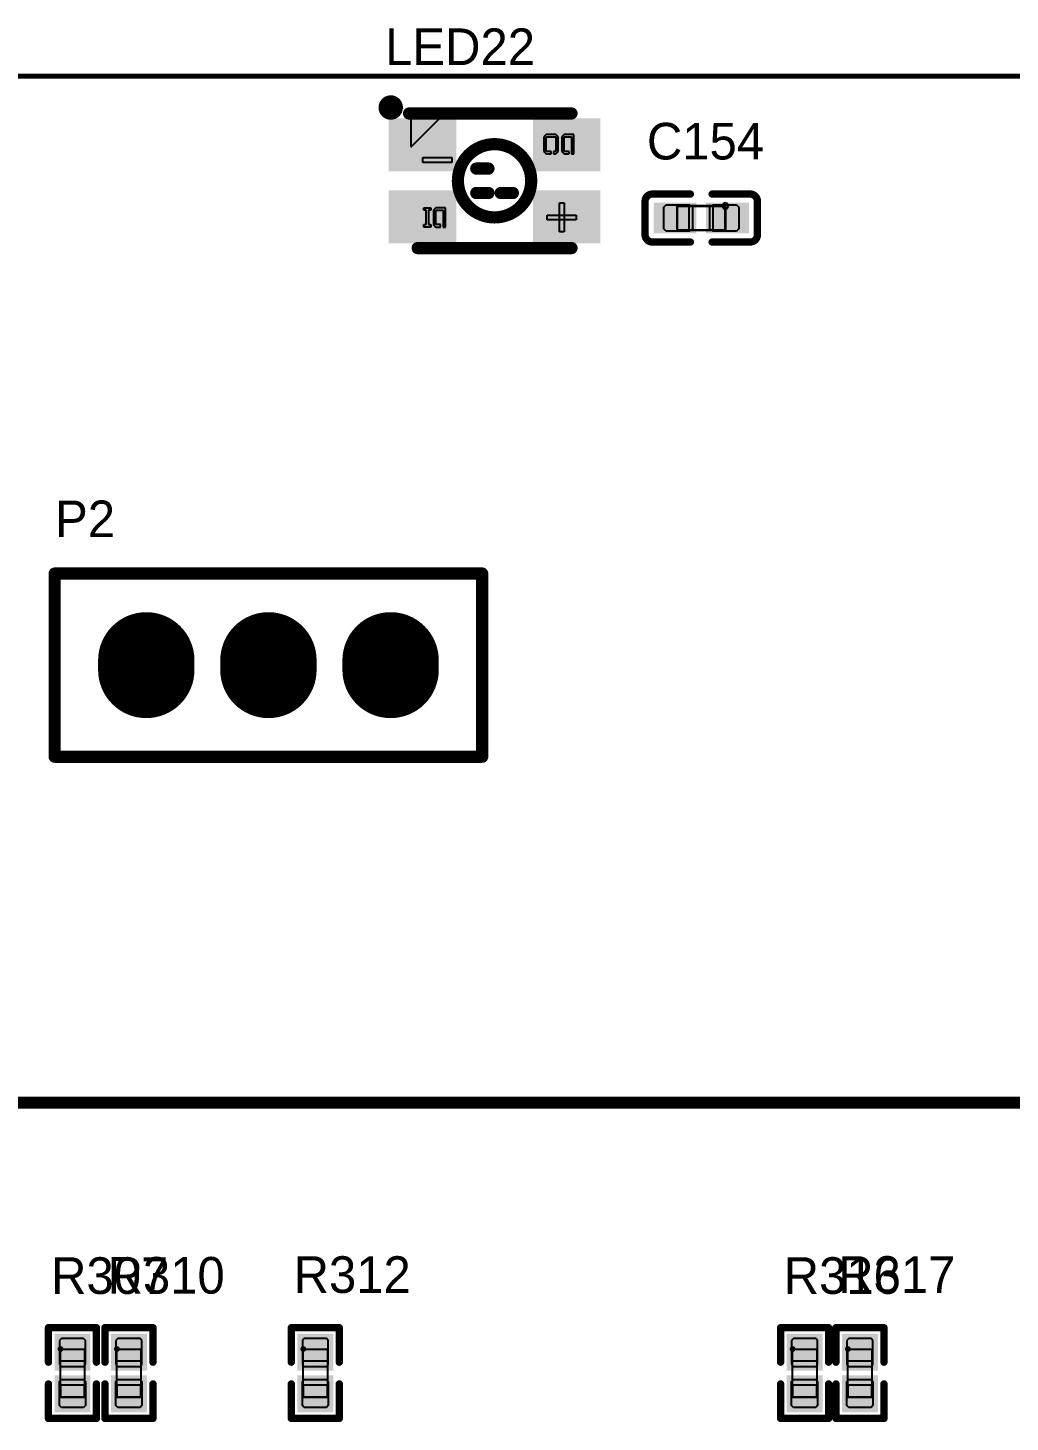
# Model space of a CAD drawing. Header units: millimetres. Extents: x 892 to 1144, y 1011 to 1123.
# Drawn here: x 906.65 to 927.07, y 1094.28 to 1123.28 of the extents above; entities that cross this region are included whole.
import ezdxf

# ---------------------------------------------------------------- set-up
doc = ezdxf.new("R2010")
doc.units = ezdxf.units.MM
for name, color, linetype in [('BottomLayer', 5, 'Continuous'), ('BottomOverlay', 54, 'Continuous'), ('BottomSolder', 6, 'Continuous'), ('KeepOutLayer', 6, 'Continuous'), ('Mechanical15', 56, 'Continuous'), ('Mechanical4', 56, 'Continuous'), ('Mechanical5', 56, 'Continuous'), ('Mechanical6', 56, 'Continuous'), ('MultiLayer', 9, 'Continuous'), ('TopLayer', 1, 'Continuous'), ('TopOverlay', 2, 'Continuous'), ('TopPaste', 8, 'Continuous'), ('TopSolder', 216, 'Continuous')]:
    doc.layers.add(name, color=color, linetype=linetype)

msp = doc.modelspace()

# ---------------------------------------------------------------- linework, layer by layer
at = {"layer": 'BottomLayer', "const_width": 1.8}
for points in [[(909.11, 1110.125), (909.11, 1109.925)], [(911.65, 1110.125), (911.65, 1109.925)], [(914.19, 1110.125), (914.19, 1109.925)]]:
    msp.add_lwpolyline(points, dxfattribs=at)
at = {"layer": 'BottomLayer', "const_width": 0.9}
for points in [[(908.66, 1110.125, 1), (909.56, 1110.125, 1)], [(911.2, 1110.125, 1), (912.1, 1110.125, 1)], [(913.74, 1110.125, 1), (914.64, 1110.125, 1)], [(908.66, 1109.925, 1), (909.56, 1109.925, 1)], [(911.2, 1109.925, 1), (912.1, 1109.925, 1)], [(913.74, 1109.925, 1), (914.64, 1109.925, 1)]]:
    msp.add_lwpolyline(points, format="xyb", close=True, dxfattribs=at)
at = {"layer": 'BottomOverlay', "const_width": 0.254}
msp.add_lwpolyline([(892.125, 1100.925), (937.125, 1100.925)], dxfattribs=at)
at = {"layer": 'BottomSolder', "const_width": 2.003}
for points in [[(909.11, 1110.125), (909.11, 1109.925)], [(911.65, 1110.125), (911.65, 1109.925)], [(914.19, 1110.125), (914.19, 1109.925)]]:
    msp.add_lwpolyline(points, dxfattribs=at)
at = {"layer": 'BottomSolder', "const_width": 1.002}
for points in [[(908.609, 1110.125, 1), (909.611, 1110.125, 1)], [(911.149, 1110.125, 1), (912.151, 1110.125, 1)], [(913.689, 1110.125, 1), (914.691, 1110.125, 1)], [(908.609, 1109.925, 1), (909.611, 1109.925, 1)], [(911.149, 1109.925, 1), (912.151, 1109.925, 1)], [(913.689, 1109.925, 1), (914.691, 1109.925, 1)]]:
    msp.add_lwpolyline(points, format="xyb", close=True, dxfattribs=at)
at = {"layer": 'KeepOutLayer', "const_width": 0.1}
msp.add_lwpolyline([(891.925, 1122.275), (1123.925, 1122.275)], dxfattribs=at)
at = {"layer": 'Mechanical15'}
for p, q in [((920.4, 1119.575), (920.15, 1119.575)), ((920.15, 1119.575), (920.15, 1119.075)), ((920.4, 1119.075), (920.4, 1119.575)), ((920.9, 1119.575), (921.15, 1119.575)), ((920.9, 1119.075), (920.9, 1119.575)), ((921.104, 1119.621), (921.085, 1119.575)), ((921.085, 1119.575), (921.085, 1119.575)), ((921.085, 1119.575), (921.104, 1119.529)), ((921.15, 1119.64), (921.104, 1119.621)), ((921.104, 1119.529), (921.15, 1119.51)), ((921.196, 1119.621), (921.15, 1119.64)), ((921.15, 1119.575), (921.15, 1119.075)), ((921.15, 1119.51), (921.196, 1119.529)), ((921.215, 1119.575), (921.196, 1119.621)), ((921.196, 1119.529), (921.215, 1119.575)), ((921.215, 1119.575), (921.215, 1119.575)), ((920.15, 1119.075), (920.4, 1119.075)), ((921.15, 1119.075), (920.9, 1119.075))]:
    msp.add_line(p, q, dxfattribs=at)
at = {"layer": 'Mechanical15', "const_width": 0.0508}
for points in [[(920.15, 1119.575), (921.15, 1119.575)], [(920.15, 1119.075), (920.15, 1119.575)], [(921.15, 1119.075), (921.15, 1119.575)], [(920.15, 1119.075), (921.15, 1119.075)]]:
    msp.add_lwpolyline(points, dxfattribs=at)
at = {"layer": 'Mechanical15', "const_width": 0.0254}
for points in [[(920.137, 1119.575, 1), (920.163, 1119.575, 1)], [(920.137, 1119.575, 1), (920.163, 1119.575, 1)], [(921.137, 1119.575, 1), (921.163, 1119.575, 1)], [(921.137, 1119.575, 1), (921.163, 1119.575, 1)], [(920.137, 1119.075, 1), (920.163, 1119.075, 1)], [(920.137, 1119.075, 1), (920.163, 1119.075, 1)], [(921.137, 1119.075, 1), (921.163, 1119.075, 1)], [(921.137, 1119.075, 1), (921.163, 1119.075, 1)]]:
    msp.add_lwpolyline(points, format="xyb", close=True, dxfattribs=at)
at = {"layer": 'Mechanical4'}
for p, q in [((907.325, 1094.8), (907.325, 1095.8)), ((907.325, 1095.8), (907.825, 1095.8)), ((907.825, 1095.8), (907.825, 1094.8)), ((908.5, 1094.8), (908.5, 1095.8)), ((908.5, 1095.8), (909, 1095.8)), ((909, 1095.8), (909, 1094.8)), ((912.375, 1094.8), (912.375, 1095.8)), ((912.375, 1095.8), (912.875, 1095.8)), ((912.875, 1095.8), (912.875, 1094.8)), ((922.55, 1094.8), (922.55, 1095.8)), ((922.55, 1095.8), (923.05, 1095.8)), ((923.05, 1095.8), (923.05, 1094.8)), ((923.7, 1094.8), (923.7, 1095.8)), ((923.7, 1095.8), (924.2, 1095.8)), ((924.2, 1095.8), (924.2, 1094.8)), ((907.825, 1094.8), (907.325, 1094.8)), ((909, 1094.8), (908.5, 1094.8)), ((912.875, 1094.8), (912.375, 1094.8)), ((923.05, 1094.8), (922.55, 1094.8)), ((924.2, 1094.8), (923.7, 1094.8))]:
    msp.add_line(p, q, dxfattribs=at)
at = {"layer": 'Mechanical5'}
for p, q in [((907.325, 1095.55), (907.325, 1095.8)), ((907.325, 1095.8), (907.825, 1095.8)), ((907.825, 1095.8), (907.825, 1095.55)), ((908.5, 1095.55), (908.5, 1095.8)), ((908.5, 1095.8), (909, 1095.8)), ((909, 1095.8), (909, 1095.55)), ((912.375, 1095.55), (912.375, 1095.8)), ((912.375, 1095.8), (912.875, 1095.8)), ((912.875, 1095.8), (912.875, 1095.55)), ((922.55, 1095.55), (922.55, 1095.8)), ((922.55, 1095.8), (923.05, 1095.8)), ((923.05, 1095.8), (923.05, 1095.55)), ((923.7, 1095.55), (923.7, 1095.8)), ((923.7, 1095.8), (924.2, 1095.8)), ((924.2, 1095.8), (924.2, 1095.55)), ((907.825, 1095.55), (907.325, 1095.55)), ((909, 1095.55), (908.5, 1095.55)), ((912.875, 1095.55), (912.375, 1095.55)), ((923.05, 1095.55), (922.55, 1095.55)), ((924.2, 1095.55), (923.7, 1095.55)), ((907.325, 1095.049), (907.325, 1094.799)), ((907.825, 1095.049), (907.325, 1095.049)), ((907.325, 1094.799), (907.825, 1094.799)), ((907.825, 1094.799), (907.825, 1095.049)), ((908.5, 1095.049), (908.5, 1094.799)), ((909, 1095.049), (908.5, 1095.049)), ((908.5, 1094.799), (909, 1094.799)), ((909, 1094.799), (909, 1095.049)), ((912.375, 1095.049), (912.375, 1094.799)), ((912.875, 1095.049), (912.375, 1095.049)), ((912.375, 1094.799), (912.875, 1094.799)), ((912.875, 1094.799), (912.875, 1095.049)), ((922.55, 1095.049), (922.55, 1094.799)), ((923.05, 1095.049), (922.55, 1095.049)), ((922.55, 1094.799), (923.05, 1094.799)), ((923.05, 1094.799), (923.05, 1095.049)), ((923.7, 1095.049), (923.7, 1094.799)), ((924.2, 1095.049), (923.7, 1095.049)), ((923.7, 1094.799), (924.2, 1094.799)), ((924.2, 1094.799), (924.2, 1095.049))]:
    msp.add_line(p, q, dxfattribs=at)
at = {"layer": 'Mechanical6'}
for p, q in [((915.312, 1121.5), (914.612, 1121.5)), ((914.612, 1121.5), (914.612, 1120.81)), ((914.622, 1120.81), (915.312, 1121.5)), ((917.426, 1121.062), (917.376, 1121.012)), ((917.376, 1121.012), (917.376, 1120.712)), ((917.626, 1121.062), (917.426, 1121.062)), ((917.426, 1120.712), (917.426, 1121.012)), ((917.426, 1121.012), (917.626, 1121.012)), ((917.676, 1121.012), (917.626, 1121.062)), ((917.626, 1121.012), (917.626, 1120.712)), ((917.676, 1120.712), (917.676, 1121.012)), ((917.676, 1121.012), (917.676, 1121.012)), ((917.801, 1121.062), (917.751, 1121.012)), ((917.751, 1121.012), (917.751, 1120.712)), ((918.001, 1121.062), (917.801, 1121.062)), ((917.801, 1120.712), (917.801, 1121.012)), ((917.801, 1121.012), (917.951, 1121.012)), ((917.951, 1121.012), (917.951, 1120.662)), ((918.001, 1120.662), (918.001, 1121.062)), ((914.612, 1120.81), (914.622, 1120.81)), ((917.376, 1120.712), (917.426, 1120.662)), ((917.526, 1120.712), (917.426, 1120.712)), ((917.426, 1120.662), (917.526, 1120.662)), ((917.526, 1120.662), (917.526, 1120.712)), ((917.626, 1120.712), (917.576, 1120.712)), ((917.576, 1120.712), (917.576, 1120.662)), ((917.576, 1120.662), (917.626, 1120.662)), ((917.626, 1120.662), (917.676, 1120.712)), ((917.751, 1120.712), (917.801, 1120.662)), ((917.901, 1120.712), (917.801, 1120.712)), ((917.801, 1120.662), (917.901, 1120.662)), ((917.901, 1120.662), (917.901, 1120.712)), ((917.951, 1120.662), (918.001, 1120.662)), ((914.863, 1120.481), (914.863, 1120.581)), ((914.863, 1120.581), (915.463, 1120.581)), ((915.463, 1120.481), (914.863, 1120.481)), ((915.463, 1120.581), (915.463, 1120.481)), ((914.88, 1119.538), (915.03, 1119.538)), ((914.88, 1119.488), (914.88, 1119.538)), ((914.93, 1119.488), (914.88, 1119.488)), ((914.93, 1119.188), (914.93, 1119.488)), ((915.03, 1119.488), (914.98, 1119.488)), ((914.98, 1119.488), (914.98, 1119.188)), ((915.03, 1119.538), (915.03, 1119.488)), ((915.13, 1119.538), (915.08, 1119.488)), ((915.08, 1119.488), (915.08, 1119.188)), ((915.33, 1119.538), (915.13, 1119.538)), ((915.13, 1119.188), (915.13, 1119.488)), ((915.13, 1119.488), (915.28, 1119.488)), ((915.28, 1119.488), (915.28, 1119.138)), ((915.33, 1119.138), (915.33, 1119.538)), ((917.699, 1119.638), (917.799, 1119.638)), ((917.699, 1119.038), (917.699, 1119.638)), ((917.799, 1119.638), (917.799, 1119.038)), ((914.88, 1119.138), (914.88, 1119.188)), ((914.88, 1119.188), (914.93, 1119.188)), ((914.98, 1119.188), (915.03, 1119.188)), ((915.03, 1119.188), (915.03, 1119.138)), ((915.08, 1119.188), (915.13, 1119.138)), ((915.23, 1119.188), (915.13, 1119.188)), ((915.23, 1119.138), (915.23, 1119.188)), ((917.449, 1119.288), (917.449, 1119.388)), ((917.449, 1119.388), (918.049, 1119.388)), ((918.049, 1119.288), (917.449, 1119.288)), ((918.049, 1119.388), (918.049, 1119.288)), ((915.03, 1119.138), (914.88, 1119.138)), ((915.13, 1119.138), (915.23, 1119.138)), ((915.28, 1119.138), (915.33, 1119.138)), ((917.799, 1119.038), (917.699, 1119.038))]:
    msp.add_line(p, q, dxfattribs=at)
for points, const_width in [([(907.355, 1095.8, 1), (907.295, 1095.8, 1)], 0.06), ([(907.28, 1095.8, 1), (907.31, 1095.8, 1)], 0.03), ([(907.34, 1095.8, 1), (907.37, 1095.8, 1)], 0.03), ([(908.53, 1095.8, 1), (908.47, 1095.8, 1)], 0.06), ([(908.455, 1095.8, 1), (908.485, 1095.8, 1)], 0.03), ([(908.515, 1095.8, 1), (908.545, 1095.8, 1)], 0.03), ([(912.405, 1095.8, 1), (912.345, 1095.8, 1)], 0.06), ([(912.33, 1095.8, 1), (912.36, 1095.8, 1)], 0.03), ([(912.39, 1095.8, 1), (912.42, 1095.8, 1)], 0.03), ([(922.58, 1095.8, 1), (922.52, 1095.8, 1)], 0.06), ([(922.505, 1095.8, 1), (922.535, 1095.8, 1)], 0.03), ([(922.565, 1095.8, 1), (922.595, 1095.8, 1)], 0.03), ([(923.73, 1095.8, 1), (923.67, 1095.8, 1)], 0.06), ([(923.655, 1095.8, 1), (923.685, 1095.8, 1)], 0.03), ([(923.715, 1095.8, 1), (923.745, 1095.8, 1)], 0.03)]:
    msp.add_lwpolyline(points, format="xyb", close=True, dxfattribs=dict(at, const_width=const_width))
at = {"layer": 'MultiLayer', "const_width": 1.8}
for points in [[(909.11, 1110.125), (909.11, 1109.925)], [(911.65, 1110.125), (911.65, 1109.925)], [(914.19, 1110.125), (914.19, 1109.925)]]:
    msp.add_lwpolyline(points, dxfattribs=at)
at = {"layer": 'MultiLayer', "const_width": 0.9}
for points in [[(908.66, 1110.125, 1), (909.56, 1110.125, 1)], [(911.2, 1110.125, 1), (912.1, 1110.125, 1)], [(913.74, 1110.125, 1), (914.64, 1110.125, 1)], [(908.66, 1109.925, 1), (909.56, 1109.925, 1)], [(911.2, 1109.925, 1), (912.1, 1109.925, 1)], [(913.74, 1109.925, 1), (914.64, 1109.925, 1)]]:
    msp.add_lwpolyline(points, format="xyb", close=True, dxfattribs=at)
at = {"layer": 'TopLayer', "const_width": 1.8}
for points in [[(909.11, 1110.125), (909.11, 1109.925)], [(911.65, 1110.125), (911.65, 1109.925)], [(914.19, 1110.125), (914.19, 1109.925)]]:
    msp.add_lwpolyline(points, dxfattribs=at)
at = {"layer": 'TopLayer', "const_width": 0.9}
for points in [[(908.66, 1110.125, 1), (909.56, 1110.125, 1)], [(911.2, 1110.125, 1), (912.1, 1110.125, 1)], [(913.74, 1110.125, 1), (914.64, 1110.125, 1)], [(908.66, 1109.925, 1), (909.56, 1109.925, 1)], [(911.2, 1109.925, 1), (912.1, 1109.925, 1)], [(913.74, 1109.925, 1), (914.64, 1109.925, 1)]]:
    msp.add_lwpolyline(points, format="xyb", close=True, dxfattribs=at)
at = {"layer": 'TopLayer'}
for points in [[(914.252, 1120.4), (915.452, 1120.4), (914.252, 1121.3), (915.452, 1121.3)], [(917.252, 1120.4), (918.452, 1120.4), (917.252, 1121.3), (918.452, 1121.3)], [(914.252, 1118.9), (915.452, 1118.9), (914.252, 1119.8), (915.452, 1119.8)], [(917.252, 1118.9), (918.452, 1118.9), (917.252, 1119.8), (918.452, 1119.8)], [(920.5, 1119.595), (919.71, 1119.595), (920.5, 1119.055), (919.71, 1119.055)], [(921.59, 1119.595), (920.8, 1119.595), (921.59, 1119.055), (920.8, 1119.055)], [(907.305, 1096.016), (907.305, 1095.45), (907.845, 1096.016), (907.845, 1095.45)], [(908.48, 1096.016), (908.48, 1095.45), (909.02, 1096.016), (909.02, 1095.45)], [(912.355, 1096.016), (912.355, 1095.45), (912.895, 1096.016), (912.895, 1095.45)], [(922.53, 1096.016), (922.53, 1095.45), (923.07, 1096.016), (923.07, 1095.45)], [(923.68, 1096.016), (923.68, 1095.45), (924.22, 1096.016), (924.22, 1095.45)], [(907.305, 1095.15), (907.305, 1094.584), (907.845, 1095.15), (907.845, 1094.584)], [(908.48, 1095.15), (908.48, 1094.584), (909.02, 1095.15), (909.02, 1094.584)], [(912.355, 1095.15), (912.355, 1094.584), (912.895, 1095.15), (912.895, 1094.584)], [(922.53, 1095.15), (922.53, 1094.584), (923.07, 1095.15), (923.07, 1094.584)], [(923.68, 1095.15), (923.68, 1094.584), (924.22, 1095.15), (924.22, 1094.584)]]:
    msp.add_solid(points, dxfattribs=at)
at = {"layer": 'TopOverlay'}
for points, const_width in [([(914.32, 1121.624, 1), (914.066, 1121.624, 1)], 0.254), ([(914.003, 1121.624, 1), (914.13, 1121.624, 1)], 0.127), ([(914.257, 1121.624, 1), (914.384, 1121.624, 1)], 0.127), ([(914.511, 1121.5, 1), (914.638, 1121.5, 1)], 0.127), ([(914.689, 1121.5, 1), (914.816, 1121.5, 1)], 0.127), ([(914.689, 1121.5, 1), (914.816, 1121.5, 1)], 0.127), ([(917.889, 1121.5, 1), (918.016, 1121.5, 1)], 0.127), ([(917.114, 1120.1, 1), (915.59, 1120.1, 1)], 0.254), ([(915.908, 1120.354, 1), (916.035, 1120.354, 1)], 0.127), ([(916.162, 1120.354, 1), (916.289, 1120.354, 1)], 0.127), ([(915.526, 1120.1, 1), (915.653, 1120.1, 1)], 0.127), ([(917.05, 1120.1, 1), (917.177, 1120.1, 1)], 0.127), ([(915.908, 1119.846, 1), (916.035, 1119.846, 1)], 0.127), ([(916.162, 1119.846, 1), (916.289, 1119.846, 1)], 0.127), ([(916.416, 1119.846, 1), (916.543, 1119.846, 1)], 0.127), ([(916.67, 1119.846, 1), (916.797, 1119.846, 1)], 0.127), ([(919.443, 1119.671, 1), (919.519, 1119.671, 1)], 0.0762), ([(919.443, 1119.671, 1), (919.519, 1119.671, 1)], 0.0762), ([(919.596, 1119.824, 1), (919.672, 1119.824, 1)], 0.0762), ([(919.596, 1119.824, 1), (919.672, 1119.824, 1)], 0.0762), ([(920.386, 1119.824, 1), (920.462, 1119.824, 1)], 0.0762), ([(920.838, 1119.824, 1), (920.914, 1119.824, 1)], 0.0762), ([(921.628, 1119.824, 1), (921.704, 1119.824, 1)], 0.0762), ([(921.628, 1119.824, 1), (921.704, 1119.824, 1)], 0.0762), ([(921.781, 1119.671, 1), (921.857, 1119.671, 1)], 0.0762), ([(921.781, 1119.671, 1), (921.857, 1119.671, 1)], 0.0762), ([(919.443, 1118.979, 1), (919.519, 1118.979, 1)], 0.0762), ([(919.443, 1118.979, 1), (919.519, 1118.979, 1)], 0.0762), ([(919.596, 1118.826, 1), (919.672, 1118.826, 1)], 0.0762), ([(919.596, 1118.826, 1), (919.672, 1118.826, 1)], 0.0762), ([(920.386, 1118.826, 1), (920.462, 1118.826, 1)], 0.0762), ([(920.838, 1118.826, 1), (920.914, 1118.826, 1)], 0.0762), ([(921.628, 1118.826, 1), (921.704, 1118.826, 1)], 0.0762), ([(921.628, 1118.826, 1), (921.704, 1118.826, 1)], 0.0762), ([(921.781, 1118.979, 1), (921.857, 1118.979, 1)], 0.0762), ([(921.781, 1118.979, 1), (921.857, 1118.979, 1)], 0.0762), ([(914.689, 1118.7, 1), (914.816, 1118.7, 1)], 0.127), ([(917.889, 1118.7, 1), (918.016, 1118.7, 1)], 0.127), ([(907.141, 1111.93, 1), (907.268, 1111.93, 1)], 0.127), ([(907.141, 1111.93, 1), (907.268, 1111.93, 1)], 0.127), ([(916.031, 1111.93, 1), (916.158, 1111.93, 1)], 0.127), ([(916.031, 1111.93, 1), (916.158, 1111.93, 1)], 0.127), ([(907.141, 1108.12, 1), (907.268, 1108.12, 1)], 0.127), ([(907.141, 1108.12, 1), (907.268, 1108.12, 1)], 0.127), ([(916.031, 1108.12, 1), (916.158, 1108.12, 1)], 0.127), ([(916.031, 1108.12, 1), (916.158, 1108.12, 1)], 0.127), ([(907.038, 1096.244, 1), (907.114, 1096.244, 1)], 0.0762), ([(907.038, 1096.244, 1), (907.114, 1096.244, 1)], 0.0762), ([(908.036, 1096.244, 1), (908.112, 1096.244, 1)], 0.0762), ([(908.036, 1096.244, 1), (908.112, 1096.244, 1)], 0.0762), ([(908.213, 1096.244, 1), (908.289, 1096.244, 1)], 0.0762), ([(908.213, 1096.244, 1), (908.289, 1096.244, 1)], 0.0762), ([(909.211, 1096.244, 1), (909.287, 1096.244, 1)], 0.0762), ([(909.211, 1096.244, 1), (909.287, 1096.244, 1)], 0.0762), ([(912.088, 1096.244, 1), (912.164, 1096.244, 1)], 0.0762), ([(912.088, 1096.244, 1), (912.164, 1096.244, 1)], 0.0762), ([(913.085, 1096.244, 1), (913.162, 1096.244, 1)], 0.0762), ([(913.085, 1096.244, 1), (913.162, 1096.244, 1)], 0.0762), ([(922.263, 1096.244, 1), (922.339, 1096.244, 1)], 0.0762), ([(922.263, 1096.244, 1), (922.339, 1096.244, 1)], 0.0762), ([(923.261, 1096.244, 1), (923.337, 1096.244, 1)], 0.0762), ([(923.261, 1096.244, 1), (923.337, 1096.244, 1)], 0.0762), ([(923.413, 1096.244, 1), (923.489, 1096.244, 1)], 0.0762), ([(923.413, 1096.244, 1), (923.489, 1096.244, 1)], 0.0762), ([(924.411, 1096.244, 1), (924.487, 1096.244, 1)], 0.0762), ([(924.411, 1096.244, 1), (924.487, 1096.244, 1)], 0.0762), ([(907.038, 1095.526, 1), (907.114, 1095.526, 1)], 0.0762), ([(908.036, 1095.526, 1), (908.112, 1095.526, 1)], 0.0762), ([(908.213, 1095.526, 1), (908.289, 1095.526, 1)], 0.0762), ([(909.211, 1095.526, 1), (909.287, 1095.526, 1)], 0.0762), ([(912.088, 1095.526, 1), (912.164, 1095.526, 1)], 0.0762), ([(913.085, 1095.526, 1), (913.162, 1095.526, 1)], 0.0762), ([(922.263, 1095.526, 1), (922.339, 1095.526, 1)], 0.0762), ([(923.261, 1095.526, 1), (923.337, 1095.526, 1)], 0.0762), ([(923.413, 1095.526, 1), (923.489, 1095.526, 1)], 0.0762), ([(924.411, 1095.526, 1), (924.487, 1095.526, 1)], 0.0762), ([(907.038, 1095.074, 1), (907.114, 1095.074, 1)], 0.0762), ([(908.036, 1095.074, 1), (908.112, 1095.074, 1)], 0.0762), ([(908.213, 1095.074, 1), (908.289, 1095.074, 1)], 0.0762), ([(909.211, 1095.074, 1), (909.287, 1095.074, 1)], 0.0762), ([(912.088, 1095.074, 1), (912.164, 1095.074, 1)], 0.0762), ([(913.085, 1095.074, 1), (913.162, 1095.074, 1)], 0.0762), ([(922.263, 1095.074, 1), (922.339, 1095.074, 1)], 0.0762), ([(923.261, 1095.074, 1), (923.337, 1095.074, 1)], 0.0762), ([(923.413, 1095.074, 1), (923.489, 1095.074, 1)], 0.0762), ([(924.411, 1095.074, 1), (924.487, 1095.074, 1)], 0.0762), ([(907.038, 1094.356, 1), (907.114, 1094.356, 1)], 0.0762), ([(907.038, 1094.356, 1), (907.114, 1094.356, 1)], 0.0762), ([(908.036, 1094.356, 1), (908.112, 1094.356, 1)], 0.0762), ([(908.036, 1094.356, 1), (908.112, 1094.356, 1)], 0.0762), ([(908.213, 1094.356, 1), (908.289, 1094.356, 1)], 0.0762), ([(908.213, 1094.356, 1), (908.289, 1094.356, 1)], 0.0762), ([(909.211, 1094.356, 1), (909.287, 1094.356, 1)], 0.0762), ([(909.211, 1094.356, 1), (909.287, 1094.356, 1)], 0.0762), ([(912.088, 1094.356, 1), (912.164, 1094.356, 1)], 0.0762), ([(912.088, 1094.356, 1), (912.164, 1094.356, 1)], 0.0762), ([(913.085, 1094.356, 1), (913.162, 1094.356, 1)], 0.0762), ([(913.085, 1094.356, 1), (913.162, 1094.356, 1)], 0.0762), ([(922.263, 1094.356, 1), (922.339, 1094.356, 1)], 0.0762), ([(922.263, 1094.356, 1), (922.339, 1094.356, 1)], 0.0762), ([(923.261, 1094.356, 1), (923.337, 1094.356, 1)], 0.0762), ([(923.261, 1094.356, 1), (923.337, 1094.356, 1)], 0.0762), ([(923.413, 1094.356, 1), (923.489, 1094.356, 1)], 0.0762), ([(923.413, 1094.356, 1), (923.489, 1094.356, 1)], 0.0762), ([(924.411, 1094.356, 1), (924.487, 1094.356, 1)], 0.0762), ([(924.411, 1094.356, 1), (924.487, 1094.356, 1)], 0.0762)]:
    msp.add_lwpolyline(points, format="xyb", close=True, dxfattribs=dict(at, const_width=const_width))
for points, const_width in [([(914.574, 1121.5), (914.752, 1121.5)], 0.254), ([(914.752, 1121.5), (917.952, 1121.5)], 0.254), ([(915.971, 1120.354), (916.225, 1120.354)], 0.254), ([(915.971, 1119.846), (916.225, 1119.846)], 0.254), ([(916.479, 1119.846), (916.733, 1119.846)], 0.254), ([(919.481, 1118.979), (919.481, 1119.671)], 0.152), ([(919.634, 1119.824), (920.424, 1119.824)], 0.152), ([(920.876, 1119.824), (921.666, 1119.824)], 0.152), ([(921.819, 1118.979), (921.819, 1119.671)], 0.152), ([(919.634, 1118.826), (920.424, 1118.826)], 0.152), ([(920.876, 1118.826), (921.666, 1118.826)], 0.152), ([(914.752, 1118.7), (917.952, 1118.7)], 0.254), ([(907.205, 1111.93), (916.095, 1111.93)], 0.254), ([(907.205, 1108.12), (907.205, 1111.93)], 0.254), ([(916.095, 1108.12), (916.095, 1111.93)], 0.254), ([(907.205, 1108.12), (916.095, 1108.12)], 0.254), ([(907.076, 1095.526), (907.076, 1096.244)], 0.152), ([(907.076, 1096.244), (908.074, 1096.244)], 0.152), ([(908.074, 1095.526), (908.074, 1096.244)], 0.152), ([(908.251, 1095.526), (908.251, 1096.244)], 0.152), ([(908.251, 1096.244), (909.249, 1096.244)], 0.152), ([(909.249, 1095.526), (909.249, 1096.244)], 0.152), ([(912.126, 1095.526), (912.126, 1096.244)], 0.152), ([(912.126, 1096.244), (913.124, 1096.244)], 0.152), ([(913.124, 1095.526), (913.124, 1096.244)], 0.152), ([(922.301, 1095.526), (922.301, 1096.244)], 0.152), ([(922.301, 1096.244), (923.299, 1096.244)], 0.152), ([(923.299, 1095.526), (923.299, 1096.244)], 0.152), ([(923.451, 1095.526), (923.451, 1096.244)], 0.152), ([(923.451, 1096.244), (924.449, 1096.244)], 0.152), ([(924.449, 1095.526), (924.449, 1096.244)], 0.152), ([(907.076, 1094.356), (907.076, 1095.074)], 0.152), ([(908.074, 1094.356), (908.074, 1095.074)], 0.152), ([(908.251, 1094.356), (908.251, 1095.074)], 0.152), ([(909.249, 1094.356), (909.249, 1095.074)], 0.152), ([(912.126, 1094.356), (912.126, 1095.074)], 0.152), ([(913.124, 1094.356), (913.124, 1095.074)], 0.152), ([(922.301, 1094.356), (922.301, 1095.074)], 0.152), ([(923.299, 1094.356), (923.299, 1095.074)], 0.152), ([(923.451, 1094.356), (923.451, 1095.074)], 0.152), ([(924.449, 1094.356), (924.449, 1095.074)], 0.152), ([(907.076, 1094.356), (908.074, 1094.356)], 0.152), ([(908.251, 1094.356), (909.249, 1094.356)], 0.152), ([(912.126, 1094.356), (913.124, 1094.356)], 0.152), ([(922.301, 1094.356), (923.299, 1094.356)], 0.152), ([(923.451, 1094.356), (924.449, 1094.356)], 0.152)]:
    msp.add_lwpolyline(points, dxfattribs=dict(at, const_width=const_width))
at = {"layer": 'TopOverlay', "const_width": 0.152}
for points in [[(919.481, 1119.671, -0.414214), (919.634, 1119.824)], [(921.666, 1119.824, -0.414214), (921.819, 1119.671)], [(919.634, 1118.826, -0.414214), (919.481, 1118.979)], [(921.819, 1118.979, -0.414214), (921.666, 1118.826)]]:
    msp.add_lwpolyline(points, format="xyb", dxfattribs=at)
at = {"layer": 'TopPaste'}
for p, q in [((919.87, 1119.55), (919.92, 1119.6)), ((919.87, 1119.1), (919.87, 1119.55)), ((919.92, 1119.6), (920.4, 1119.6)), ((920.4, 1119.6), (920.47, 1119.55)), ((920.47, 1119.55), (920.47, 1119.1)), ((920.83, 1119.55), (920.9, 1119.6)), ((920.83, 1119.1), (920.83, 1119.55)), ((920.9, 1119.6), (921.38, 1119.6)), ((921.38, 1119.6), (921.43, 1119.55)), ((921.43, 1119.55), (921.43, 1119.1)), ((919.92, 1119.05), (919.87, 1119.1)), ((920.4, 1119.05), (919.92, 1119.05)), ((920.47, 1119.1), (920.4, 1119.05)), ((920.9, 1119.05), (920.83, 1119.1)), ((921.38, 1119.05), (920.9, 1119.05)), ((921.43, 1119.1), (921.38, 1119.05)), ((907.345, 1096.016), (907.305, 1095.976)), ((907.305, 1095.976), (907.305, 1095.475)), ((907.805, 1096.016), (907.345, 1096.016)), ((907.845, 1095.976), (907.805, 1096.016)), ((907.845, 1095.475), (907.845, 1095.976)), ((908.52, 1096.016), (908.48, 1095.976)), ((908.48, 1095.976), (908.48, 1095.475)), ((908.98, 1096.016), (908.52, 1096.016)), ((909.02, 1095.976), (908.98, 1096.016)), ((909.02, 1095.475), (909.02, 1095.976)), ((912.395, 1096.016), (912.355, 1095.976)), ((912.355, 1095.976), (912.355, 1095.475)), ((912.855, 1096.016), (912.395, 1096.016)), ((912.895, 1095.976), (912.855, 1096.016)), ((912.895, 1095.475), (912.895, 1095.976)), ((922.57, 1096.016), (922.53, 1095.976)), ((922.53, 1095.976), (922.53, 1095.475)), ((923.03, 1096.016), (922.57, 1096.016)), ((923.07, 1095.976), (923.03, 1096.016)), ((923.07, 1095.475), (923.07, 1095.976)), ((923.72, 1096.016), (923.68, 1095.976)), ((923.68, 1095.976), (923.68, 1095.475)), ((924.18, 1096.016), (923.72, 1096.016)), ((924.22, 1095.976), (924.18, 1096.016)), ((924.22, 1095.475), (924.22, 1095.976)), ((907.305, 1095.475), (907.345, 1095.435)), ((907.345, 1095.435), (907.805, 1095.435)), ((907.805, 1095.435), (907.845, 1095.475)), ((908.48, 1095.475), (908.52, 1095.435)), ((908.52, 1095.435), (908.98, 1095.435)), ((908.98, 1095.435), (909.02, 1095.475)), ((912.355, 1095.475), (912.395, 1095.435)), ((912.395, 1095.435), (912.855, 1095.435)), ((912.855, 1095.435), (912.895, 1095.475)), ((922.53, 1095.475), (922.57, 1095.435)), ((922.57, 1095.435), (923.03, 1095.435)), ((923.03, 1095.435), (923.07, 1095.475)), ((923.68, 1095.475), (923.72, 1095.435)), ((923.72, 1095.435), (924.18, 1095.435)), ((924.18, 1095.435), (924.22, 1095.475)), ((907.305, 1095.125), (907.345, 1095.165)), ((907.305, 1094.624), (907.305, 1095.125)), ((907.345, 1095.165), (907.805, 1095.165)), ((907.805, 1095.165), (907.845, 1095.125)), ((907.845, 1095.125), (907.845, 1094.624)), ((908.48, 1095.125), (908.52, 1095.165)), ((908.48, 1094.624), (908.48, 1095.125)), ((908.52, 1095.165), (908.98, 1095.165)), ((908.98, 1095.165), (909.02, 1095.125)), ((909.02, 1095.125), (909.02, 1094.624)), ((912.355, 1095.125), (912.395, 1095.165)), ((912.355, 1094.624), (912.355, 1095.125)), ((912.395, 1095.165), (912.855, 1095.165)), ((912.855, 1095.165), (912.895, 1095.125)), ((912.895, 1095.125), (912.895, 1094.624)), ((922.53, 1095.125), (922.57, 1095.165)), ((922.53, 1094.624), (922.53, 1095.125)), ((922.57, 1095.165), (923.03, 1095.165)), ((923.03, 1095.165), (923.07, 1095.125)), ((923.07, 1095.125), (923.07, 1094.624)), ((923.68, 1095.125), (923.72, 1095.165)), ((923.68, 1094.624), (923.68, 1095.125)), ((923.72, 1095.165), (924.18, 1095.165)), ((924.18, 1095.165), (924.22, 1095.125)), ((924.22, 1095.125), (924.22, 1094.624)), ((907.345, 1094.584), (907.305, 1094.624)), ((907.805, 1094.584), (907.345, 1094.584)), ((907.845, 1094.624), (907.805, 1094.584)), ((908.52, 1094.584), (908.48, 1094.624)), ((908.98, 1094.584), (908.52, 1094.584)), ((909.02, 1094.624), (908.98, 1094.584)), ((912.395, 1094.584), (912.355, 1094.624)), ((912.855, 1094.584), (912.395, 1094.584)), ((912.895, 1094.624), (912.855, 1094.584)), ((922.57, 1094.584), (922.53, 1094.624)), ((923.03, 1094.584), (922.57, 1094.584)), ((923.07, 1094.624), (923.03, 1094.584)), ((923.72, 1094.584), (923.68, 1094.624)), ((924.18, 1094.584), (923.72, 1094.584)), ((924.22, 1094.624), (924.18, 1094.584))]:
    msp.add_line(p, q, dxfattribs=at)
for points in [[(914.252, 1120.4), (915.452, 1120.4), (914.252, 1121.3), (915.452, 1121.3)], [(917.252, 1120.4), (918.452, 1120.4), (917.252, 1121.3), (918.452, 1121.3)], [(914.252, 1118.9), (915.452, 1118.9), (914.252, 1119.8), (915.452, 1119.8)], [(917.252, 1118.9), (918.452, 1118.9), (917.252, 1119.8), (918.452, 1119.8)], [(920.5, 1119.595), (919.71, 1119.595), (920.5, 1119.055), (919.71, 1119.055)], [(921.59, 1119.595), (920.8, 1119.595), (921.59, 1119.055), (920.8, 1119.055)], [(907.305, 1096.016), (907.305, 1095.45), (907.845, 1096.016), (907.845, 1095.45)], [(908.48, 1096.016), (908.48, 1095.45), (909.02, 1096.016), (909.02, 1095.45)], [(912.355, 1096.016), (912.355, 1095.45), (912.895, 1096.016), (912.895, 1095.45)], [(922.53, 1096.016), (922.53, 1095.45), (923.07, 1096.016), (923.07, 1095.45)], [(923.68, 1096.016), (923.68, 1095.45), (924.22, 1096.016), (924.22, 1095.45)], [(907.305, 1095.15), (907.305, 1094.584), (907.845, 1095.15), (907.845, 1094.584)], [(908.48, 1095.15), (908.48, 1094.584), (909.02, 1095.15), (909.02, 1094.584)], [(912.355, 1095.15), (912.355, 1094.584), (912.895, 1095.15), (912.895, 1094.584)], [(922.53, 1095.15), (922.53, 1094.584), (923.07, 1095.15), (923.07, 1094.584)], [(923.68, 1095.15), (923.68, 1094.584), (924.22, 1095.15), (924.22, 1094.584)]]:
    msp.add_solid(points, dxfattribs=at)
at = {"layer": 'TopSolder', "const_width": 2.003}
for points in [[(909.11, 1110.125), (909.11, 1109.925)], [(911.65, 1110.125), (911.65, 1109.925)], [(914.19, 1110.125), (914.19, 1109.925)]]:
    msp.add_lwpolyline(points, dxfattribs=at)
at = {"layer": 'TopSolder', "const_width": 1.002}
for points in [[(908.609, 1110.125, 1), (909.611, 1110.125, 1)], [(911.149, 1110.125, 1), (912.151, 1110.125, 1)], [(913.689, 1110.125, 1), (914.691, 1110.125, 1)], [(908.609, 1109.925, 1), (909.611, 1109.925, 1)], [(911.149, 1109.925, 1), (912.151, 1109.925, 1)], [(913.689, 1109.925, 1), (914.691, 1109.925, 1)]]:
    msp.add_lwpolyline(points, format="xyb", close=True, dxfattribs=at)
at = {"layer": 'TopSolder'}
for points in [[(914.15, 1120.298), (915.554, 1120.298), (914.15, 1121.402), (915.554, 1121.402)], [(917.15, 1120.298), (918.554, 1120.298), (917.15, 1121.402), (918.554, 1121.402)], [(914.15, 1118.798), (915.554, 1118.798), (914.15, 1119.902), (915.554, 1119.902)], [(917.15, 1118.798), (918.554, 1118.798), (917.15, 1119.902), (918.554, 1119.902)], [(920.551, 1119.646), (919.659, 1119.646), (920.551, 1119.004), (919.659, 1119.004)], [(921.641, 1119.646), (920.749, 1119.646), (921.641, 1119.004), (920.749, 1119.004)], [(907.203, 1096.117), (907.203, 1095.348), (907.947, 1096.117), (907.947, 1095.348)], [(908.378, 1096.117), (908.378, 1095.348), (909.122, 1096.117), (909.122, 1095.348)], [(912.253, 1096.117), (912.253, 1095.348), (912.997, 1096.117), (912.997, 1095.348)], [(922.428, 1096.117), (922.428, 1095.348), (923.172, 1096.117), (923.172, 1095.348)], [(923.578, 1096.117), (923.578, 1095.348), (924.322, 1096.117), (924.322, 1095.348)], [(907.203, 1095.252), (907.203, 1094.483), (907.947, 1095.252), (907.947, 1094.483)], [(908.378, 1095.252), (908.378, 1094.483), (909.122, 1095.252), (909.122, 1094.483)], [(912.253, 1095.252), (912.253, 1094.483), (912.997, 1095.252), (912.997, 1094.483)], [(922.428, 1095.252), (922.428, 1094.483), (923.172, 1095.252), (923.172, 1094.483)], [(923.578, 1095.252), (923.578, 1094.483), (924.322, 1095.252), (924.322, 1094.483)]]:
    msp.add_solid(points, dxfattribs=at)

# ---------------------------------------------------------------- texts
at = {"layer": 'TopOverlay'}
for s, p in [('LED22', (914.077, 1122.507)), ('C154', (919.52, 1120.543)), ('P2', (907.214, 1112.687)), ('R307', (907.131, 1096.946)), ('R310', (908.305, 1096.952)), ('R312', (912.173, 1096.967)), ('R316', (922.364, 1096.947)), ('R317', (923.498, 1096.968))]:
    msp.add_text(s, height=0.762, dxfattribs=at).set_placement(p)

doc.saveas('drawing.dxf')
